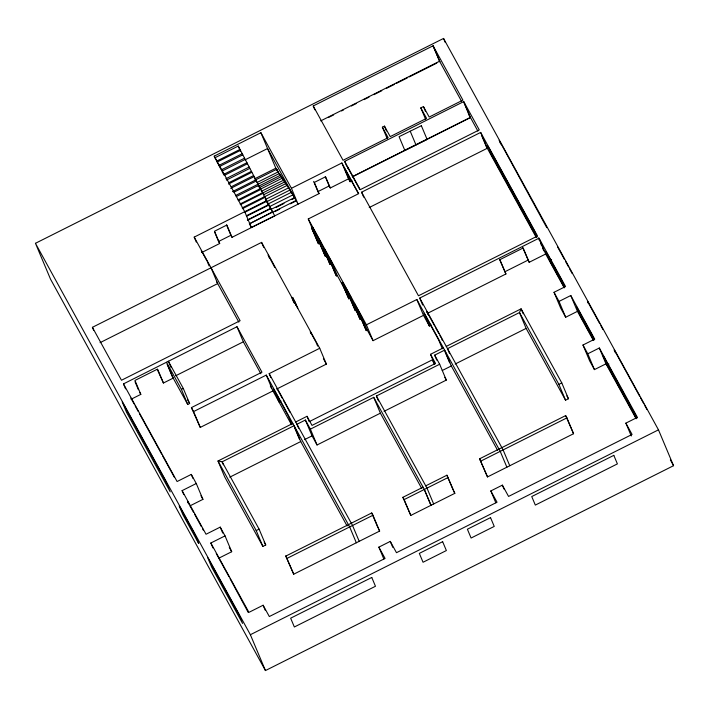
<?xml version="1.0" encoding="UTF-8"?>
<svg xmlns="http://www.w3.org/2000/svg" width="709" height="709" viewBox="0 0 709 709"><rect width="100%" height="100%" fill="white"/><g stroke="black" fill="none" stroke-linecap="round" stroke-linejoin="round"><path stroke-width="1.06" d="M35.45 243.302L443.55 38.437L658.475 429.84L673.55 465.698L265.45 670.563L50.525 279.16L35.45 243.302L250.374 634.715L265.45 670.563M314.849 109.815L313.227 105.96L433.093 45.793L462.915 100.12L429.193 117.047L423.441 106.563L420.818 107.883L425.684 119.449M216.289 160.269L214.224 156.14L260.903 132.707L291.434 188.31L298.09 204.148L267.559 148.544L245.199 159.773M214.916 157.779L238.251 146.063L272.735 212.195L296.078 200.479L296.247 200.886M240.085 149.386L216.741 161.103L219.462 166.553L221.288 169.876L244.623 158.16M217.149 162.06L240.484 150.343M218.975 165.392L242.31 153.676M219.462 166.553L242.797 154.837M320.698 120.893L439.571 61.222L461.621 101.387M328.728 117.357L333.638 114.893M341.499 110.95L343.466 109.966M351.327 106.013L356.237 103.549M364.098 99.606L369.008 97.142M373.918 94.669L381.779 90.725M386.697 88.262L394.55 84.318M396.517 83.334L407.329 77.901M409.288 76.918L436.797 63.11M221.837 171.17L245.172 159.463M246.954 162.698L223.61 174.414L222.28 171.986M224.071 175.504L247.406 163.788M225.852 178.748L249.187 167.032M226.428 180.113L249.763 168.396M229.034 182.603L251.394 171.374M228.466 184.048L251.801 172.331M231.214 186.795L253.583 175.566M230.7 188.381L254.035 176.665M254.434 178.943L275.828 168.21L260.903 132.707M255.311 180.024L276.705 169.283L280.046 175.185L279.355 173.545L235.689 195.462M232.481 191.616L255.816 179.9M233.908 192.219L256.277 180.999M256.826 182.603L278.22 171.862L278.531 172.615M236.177 196.623L258.546 185.395M258.111 186.449L280.472 175.22L282.253 178.455L281.446 176.55L259.086 187.779M387.247 138.751L382.381 127.177L384.464 126.131L390.225 136.607L426.57 118.359L420.818 107.883M237.958 199.867L260.318 188.638M260.114 189.321L282.483 178.092L284.265 181.336L283.742 180.104L261.382 191.333M238.33 200.753L260.699 189.525M240.112 203.988L262.472 192.768M261.559 193.557L284.894 181.841L286.675 185.084L286.011 183.507L263.651 194.736M240.395 204.671L262.764 193.451M242.177 207.914L264.537 196.685M263.881 197.102L287.216 185.386L290.433 191.049L289.999 190.021L266.664 201.737M242.496 208.668L264.856 197.439M344.663 161.36L463.73 101.591L479.275 129.907L360.216 189.675L344.663 161.36L346.745 166.314M196.287 242.061L194.204 237.116L266.637 200.674M291.434 188.31L341.871 162.981L358.701 193.637L308.264 218.957L312.421 228.856M244.499 212.452L266.868 201.223M268.445 204.981L268.037 204.024L291.381 192.307L294.669 198.121L294.465 197.643L271.13 209.359M246.324 215.775L268.693 204.555M246.528 216.254L268.897 205.034M247.335 219.985L270.67 208.269M247.476 220.331L270.82 208.614M276.191 207.4L283.972 203.492M291.753 199.592L293.694 198.609M272.593 211.849L249.4 223.911M272.681 212.053L249.346 223.769L251.411 227.571L244.756 211.734L214.224 156.14M274.853 211.628L279.718 209.182M290.415 203.82L295.272 201.374M201.799 252.484L219.684 243.506L218.576 241.477L230.895 235.291L226.534 224.904M230.895 235.291L232.011 237.32L319.041 193.628L317.933 191.598L329.189 185.953L325.334 176.771M251.358 227.438L274.755 215.864L269.553 206.603L292.888 194.886L293.207 195.64M352.311 176.701L470.386 117.428M329.189 185.953L330.297 187.974L348.536 178.819L341.871 162.981M352.364 176.842L470.448 117.57L463.73 101.591M348.536 178.819L350.122 181.717L352.045 180.751M93.659 330.288L92.409 327.319L261.586 242.389L319.724 348.261L326.379 364.098L276.802 388.993M361.59 192.183L480.658 132.415L537.537 236.008L418.478 295.786L361.59 192.183L363.673 197.137M320.282 242.815L318.421 243.745L311.561 228.059L312.669 227.5L320.61 241.946L330.066 264.439L331.688 263.624M100.058 342.66L217.69 283.6L211.034 267.763M369.229 207.533L487.313 148.252L480.658 132.415M326.344 255.603L325.236 256.162L319.493 242.505L320.61 241.946M325.546 252.298L323.366 248.478L325.918 253.193M330.066 264.439L323.579 249.417L324.465 248.974L331.528 261.843L337.271 275.5L346.568 292.436M324.483 251.11L323.889 249.825L324.421 249.621M324.403 250.88L330.261 261.763L335.694 274.684L336.385 275.943L337.271 275.5M324.864 252.041L323.703 248.31M324.89 252.218L323.889 249.825M329.313 263.074L330.199 262.622M336.385 275.943L330.642 262.295L331.528 261.843M291.505 297.966L292.613 297.408L297.798 308.22L297.399 307.582M200.257 427.421L193.592 411.574L266.283 375.088L272.938 390.925L200.257 427.421L191.412 407.604L261.958 372.19L236.992 326.725L123.481 383.897L125.555 388.851M294.776 301.352L293.668 301.91L292.374 299.544M350.423 298.002L348.801 298.817L341.898 283.051L342.899 282.545L350.592 296.557L360.004 319.227L361.563 318.447M175.655 375.788L243.338 341.818L236.992 326.725M131.103 399.247L140.816 394.372L134.958 380.441L157.584 369.088L163.433 383.02L173.191 378.127L166.526 362.29L181.407 389.374L187.743 404.467L189.631 403.518L183.285 388.426L168.334 361.191L170.869 367.227M357.815 312.917L356.335 310.214L355.333 310.71L349.59 297.062L350.592 296.557M181.407 389.374L183.285 388.426M354.961 306.908L353.463 303.337L354.518 304.489M360.004 319.227L353.552 304.267L354.544 303.762L361.519 316.462L367.262 330.11L373.058 340.674L423.503 315.345L416.839 299.508L366.402 324.828L373.058 340.674M354.092 305.1L354.092 304.631M354.5 305.747L354.987 307.086M354.686 305.916L353.977 304.693M367.262 330.11L366.261 330.616L360.526 316.958L361.519 316.462M270.838 377.605L269.172 373.643L319.724 348.261M422.635 304.994L419.728 298.064L539.017 238.18L565.56 286.516L554.03 292.303L560.686 308.14L565.685 317.251L577.436 311.348L570.78 295.511L559.029 301.414L565.685 317.251M504.897 271.742L528.506 259.893M428.351 312.917L505.925 273.966L499.907 259.654L523.153 247.982L529.171 262.295L545.673 254.017L539.017 238.18M564.391 287.34L549.759 260.699L551.611 259.76M423.503 315.345L429.37 326.043L431.294 325.077M280.932 401.01L279.009 401.976L273.639 389.197L288.2 415.722L291.922 424.567M189.693 506.004L202.934 499.358L196.278 483.511L191.279 474.41L177.09 481.535L123.481 383.897M292.826 423.433L218 460.992L224.656 476.829L262.862 546.409L265.742 544.964L259.086 529.127L222.13 461.825L218 460.992L256.206 530.571L262.862 546.409M295.715 421.979L307.024 416.307L312.022 425.409L435.53 363.416L430.523 354.305L443.382 347.853M446.271 346.4L521.097 308.832L561.785 382.922L568.441 398.759L565.56 400.213L526.122 328.4L519.467 312.563L521.097 308.832L523.18 313.786M310.391 429.14L373.732 397.341L380.387 413.179L317.047 444.977L310.391 429.14L305.384 420.029L296.965 424.257L298.631 428.218M436.744 360.083L434.661 355.138L444.64 350.131L451.296 365.968L497.638 450.366M447.521 348.677L519.467 312.563L558.896 384.375L565.56 400.213M309.177 421.669L432.144 359.942L434.635 364.479M183.755 494.598L182.089 490.637L196.278 483.511M378.491 400.948L376.408 395.994L439.66 364.24L434.661 355.138M229.778 477.166L300.74 441.547L294.075 425.71L222.13 461.825L223.379 464.794M304.56 439.624L312.049 435.867L305.384 420.029M442.23 370.515L451.296 365.968M455.16 364.027L526.122 328.4M384.056 411.344L446.315 380.086L439.66 364.24M218.452 558.373L231.692 551.726L225.037 535.88L220.224 527.124L206.035 534.249L182.089 490.637M594.443 369.619L587.788 353.782L599.318 347.995L605.973 363.832L594.443 369.619L589.631 360.863L582.975 345.026L594.727 339.124L570.78 295.511M212.922 547.96L210.848 543.005L225.037 535.88M256.206 530.571L259.086 529.127M558.896 384.375L561.785 382.922M636.15 417.982L607.055 365.002L608.916 364.072M285.816 556.086L371.72 512.962L372.969 515.239L379.634 531.076L293.721 574.201L285.816 556.086L293.721 574.201M425.737 485.842L446.927 475.207L454.832 493.331L410.795 515.434L402.88 497.319L423.06 487.189M479.594 458.812L565.649 415.607L566.908 417.885L573.563 433.722L487.508 476.927L479.594 458.812L487.508 476.927M287.065 558.364L372.969 515.239M410.795 515.434L404.13 499.597L448.177 477.485M480.844 461.089L566.908 417.885M599.318 347.995L637.4 417.353L625.87 423.14L632.074 434.44L508.566 496.433L502.362 485.142L490.832 490.929L497.036 502.22L396.482 552.701L390.278 541.401L378.863 547.135L385.067 558.435L269.323 616.538L263.119 605.238L248.93 612.363L210.848 543.005M250.374 634.715L658.475 429.84M293.951 300.634L296.965 306.554M499.668 141.224L546.772 227.669M557.611 246.971L564.399 259.343M565.445 261.249L568.583 266.956M569.628 268.862L572.243 273.621M599.77 323.721L587.566 301.493L588.39 303.47M600.833 325.653L602.951 329.517M639.58 396.092L614.189 349.847L615.394 352.719M640.635 398.015L643.807 403.793M644.862 405.725L646.98 409.572M670.359 459.884L673.55 465.698M593.637 340.019L580.37 315.859L576.639 306.979L592.024 335.002L594.098 339.939M536.571 237.036L491.7 155.324L487.774 145.974L534.223 230.567L536.979 237.116M577.436 311.348L593.406 340.426M545.673 254.017L564.258 287.854M605.973 363.832L636.124 418.744M468.339 113.608L477.875 131.103M485.842 145.611L536.288 237.48M554.03 292.303L559.029 301.414M582.975 345.026L587.788 353.782M529.171 262.295L522.71 247.618M505.925 273.966L499.464 259.281M566.854 395.879L568.441 398.759M573.563 433.722L565.649 415.607M382.381 127.177L388.133 137.661L343.059 160.287L313.227 105.96M419.728 298.064L503.106 449.914L509.771 465.751M359.693 189.303L347.375 166.863L348.181 168.777M434.697 326.034L426.862 311.756L428.103 314.716M435.743 327.939L438.88 333.647M439.926 335.552L440.971 337.457M416.839 299.508L500.226 451.358L506.882 467.204M358.355 193.557L344.485 168.308L350.122 181.717M444.818 377.348L446.315 380.086M308.264 218.957L366.402 324.828M353.463 303.337L354.181 304.657M323.579 249.417L330.642 262.295M354.208 305.038L354.979 306.625M341.898 283.051L349.59 297.062M353.552 304.267L360.526 316.958M311.561 228.059L319.493 242.505M354.792 306.82L360.19 316.657L366.261 330.616M326.831 256.481L328.754 259.99M289.999 190.021L291.78 193.265L291.381 192.307M286.011 183.507L287.792 186.751L287.216 185.386M283.742 180.104L285.523 183.347L284.894 181.841M325.236 256.162L318.616 241.069M355.333 310.71L348.988 296.176L343.44 286.064L348.801 298.817M281.446 176.55L283.086 179.528L282.483 178.092M279.355 173.545L281.136 176.789L280.472 175.22M453.583 491.045L454.832 493.331M275.828 168.21L277.653 171.534L276.705 169.283M376.408 395.994L426.995 488.12L433.651 503.966M268.037 204.024L269.411 206.523M266.646 201.95L265.317 199.521L288.652 187.805L288.997 188.629M267.107 202.552L268.002 204.165M373.732 397.341L424.319 489.467L430.975 505.304L424.319 489.467M380.387 413.179L421.766 488.536M402.88 497.319L404.13 499.597M295.369 303.638L296.433 305.579M315.434 341.109L310.267 331.697L311.118 333.709M323.419 358.701L326.379 364.098M378.384 528.799L379.634 531.076M312.049 435.867L317.047 444.977M194.204 237.116L240.103 320.707L121.478 380.254L92.409 327.319M269.172 373.643L352.55 525.493L359.206 541.33M207.108 261.196L201.303 250.623L202.1 252.528M277.042 388.692L282.244 398.166M283.281 400.062L290.043 412.372M216.697 281.792L238.836 322.108M266.283 375.088L349.67 526.938L356.326 542.784M270.324 385.98L271.689 388.647M272.938 390.925L291.488 424.709M300.74 441.547L347.082 525.945M243.338 341.818L260.868 373.74M187.566 399.761L189.631 403.518M191.412 407.604L193.592 411.574M264.165 542.075L265.742 544.964M187.743 404.467L172.181 376.284L167.209 364.47M163.433 383.02L157.256 369.424M200.939 495.706L202.934 499.358M229.291 547.339L231.692 551.726M139.806 392.538L140.816 394.372M130.873 398.077L134.063 403.873M135.127 405.805L138.308 411.61M139.372 413.542L161.661 454.132M162.715 456.064L174.396 477.325M216.245 553.525L228.998 576.754M230.062 578.686L248.265 612.505M189.312 504.631L187.734 501.759L188.532 503.674M190.358 506.545L193.513 512.297M194.567 514.211L201.4 526.654M202.455 528.568L203.501 530.483M295.697 304.489L295.272 303.656M293.872 302.282L294.306 303.142M637.036 418.035L603.04 355.448L607.055 365.002M625.87 423.14L631.276 436.008M564.586 287.225L561.617 280.161L545.939 251.615L549.759 260.699M499.145 140.267L500.714 144.007M538.37 237.994L539.62 240.963M540.453 242.939L541.703 245.908M542.536 247.893L543.785 250.862M443.55 38.437L445.225 42.416M481.774 135.844L485.94 145.744M464.138 103.009L469.58 115.957M423.441 106.563L425.462 111.384M410.219 131.2L415.961 144.866M384.464 126.131L386.494 130.952M447.937 349.67L449.603 353.631M441.494 338.406L442.327 340.382M502.362 485.142L504.028 489.095M445.048 351.806L449.63 362.698M442.345 348.748L438.614 339.859L423.973 313.201L429.37 326.043M490.832 490.929L495.83 502.805M430.523 354.305L434.688 364.204M330.297 187.974L325.582 176.763L314.326 182.408L319.041 193.628M446.927 475.207L453.166 490.061M313.644 181.407L317.933 191.598M354.544 303.762L357.416 310.586M353.791 303.177L354.917 305.854M354.562 305.544L355.688 308.22M342.899 282.545L345.354 288.395M324.465 248.974L325.697 251.899M312.669 227.5L313.901 230.425M312.988 230.824L318.421 243.745M238.251 146.063L240.386 151.132M315.957 342.048L317.641 346.072M295.963 304.17L292.613 297.408M390.278 541.401L392.777 547.348M274.693 267.382L268.162 255.018L269.429 258.032M261.586 242.389L263.668 247.335M371.72 512.962L377.968 527.806M378.863 547.135L383.853 559.02M232.011 237.32L226.853 225.037L214.526 231.223L219.684 243.506M307.024 416.307L309.097 421.252M214.605 232.029L218.576 241.477M294.492 427.385L299.482 439.27M207.507 262.153L209.102 265.955M263.119 605.238L265.201 610.192M220.224 527.124L222.723 533.062M191.279 474.41L192.945 478.371M135.047 381.779L138.397 389.737M439.775 61.612L433.093 45.793L439.748 61.63M613.808 455.355L531.741 496.557L535.322 505.083L617.397 463.89L613.808 455.355M442.638 541.676L419.32 553.383L423.051 562.255L446.369 550.547L442.638 541.676M490.531 517.614L467.391 529.233L471.095 538.034L494.235 526.415L490.531 517.614M371.764 577.463L290.646 618.186L294.35 626.986L375.469 586.263L371.764 577.463M421.359 125.723L399.078 136.686L404.821 150.343L427.093 139.381L421.359 125.723M165.906 481.588L122.223 402.03L126.521 412.266L170.213 491.824L165.906 481.588M238.578 613.923L207.755 557.788L211.743 567.271L242.567 623.406L238.578 613.923M195.019 534.746L179.244 506.022L182.86 514.628L198.635 543.351L195.019 534.746"/></g></svg>
